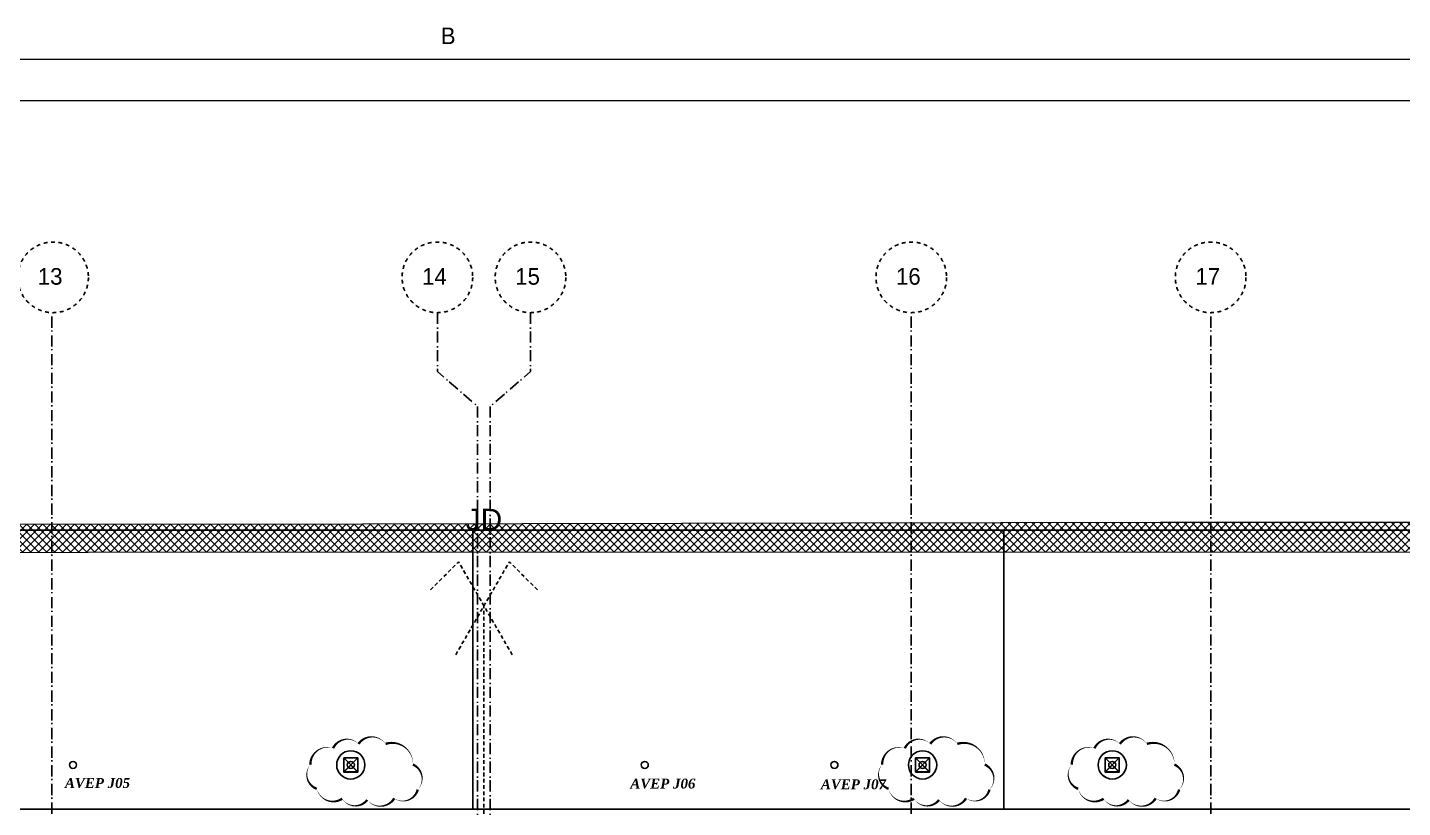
# Model space of a CAD drawing. Header units: centimetres. Extents: x -35664 to 50682, y -23001 to 23705.
# Drawn here: x 9165 to 11112, y 5120 to 6224 of the extents above; entities that cross this region are included whole.
import ezdxf

# ---------------------------------------------------------------- set-up
doc = ezdxf.new("R2010")
doc.units = ezdxf.units.CM
for name, pattern in [('Style de ligne -11', [0.347222, 0.20828, -0.138942]), ('Style de ligne -6', [1.04164, 0.625, -0.20828, 0.06943, -0.13893]), ('VW-01', [0.41656, 0.20828, -0.20828])]:
    doc.linetypes.add(name, pattern=pattern)
for name, color, linetype in [('B GÈnÈral_Hatch', 252, 'Continuous'), ('B Général', 252, 'Continuous'), ('C ANNOTATIONS-PRELEM', 252, 'Continuous'), ('C ANNOTATIONS-texte', 252, 'Continuous'), ('Général', 252, 'Continuous'), ('prlm-EAU-EPEXT', 145, 'Continuous'), ('prlm-MOD', 64, 'Continuous')]:
    doc.layers.add(name, color=color, linetype=linetype)
doc.layers.add('prlm-ZCARTOUCHE', color=181, linetype='Continuous', lineweight=13)
doc.layers.add('w_.prlm-EAU-EPEXT', color=252, linetype='Continuous', lineweight=18)
doc.layers.add('prlm-ZEROPLOT', color=254, linetype='Continuous', plot=False)
doc.styles.add('Arial', font='arial.ttf')
doc.styles.add('Eurostile', font='Eurosti.TTF')
doc.styles.add('prlm-eau-ep', font='timesbi.ttf', dxfattribs={"height": 18})
doc.styles.add('Times New Roman (bold italic)', font='timesbi.ttf')
pattern_1 = [(45, (0, 0), (-5.6568542, 5.6568542), []), (135, (0, 0), (5.6568542, 5.6568542), [])]

# ---------------------------------------------------------------- blocks, each defined once
blk = doc.blocks.new('A 90.Groupe-24-1')
at = {"layer": 'B Général', "linetype": 'Style de ligne -11', "ltscale": 25.4}
blk.add_line((2145.7, -1173.9), (2145.7, 946.1), dxfattribs=at)
at = {"layer": 'B Général', "linetype": 'Style de ligne -11', "ltscale": 25.4, "flags": 128}
for points in [[(2185.7, 876.8), (2109.7, 1008.4), (2069.7, 968.4)], [(2105.7, 876.8), (2181.7, 1008.4), (2221.7, 968.4)]]:
    blk.add_lwpolyline(points, dxfattribs=at)
at = {"layer": 'B Général', "insert": (2119.8, 1083.5), "char_height": 30.3, "attachment_point": 1, "line_spacing_factor": 0.959385, "style": 'Arial'}
blk.add_mtext('JD', dxfattribs=at)
blk = doc.blocks.new('xi.avext')
at = {"layer": 'C ANNOTATIONS-PRELEM'}
for p, q in [((-10, 10), (10, -10)), ((-10, -10), (10, 10))]:
    blk.add_line(p, q, dxfattribs=at)
at = {"layer": 'C ANNOTATIONS-PRELEM', "flags": 128}
blk.add_lwpolyline([(-10, 10), (10, 10), (10, -10), (-10, -10)], close=True, dxfattribs=at)
at = {"layer": 'C ANNOTATIONS-PRELEM'}
for radius in [20, 5]:
    blk.add_circle((0, 0), radius, dxfattribs=at)
blk = doc.blocks.new('B 90.w_.xi.epext')
at = {"layer": 'w_.prlm-EAU-EPEXT', "linetype": 'Continuous', "lineweight": 18}
blk.add_circle((0, 0), 5, dxfattribs=at)
blk = doc.blocks.new('B 90.Groupe-27-1')
at = {"layer": 'w_.prlm-EAU-EPEXT'}
for name, p in [('xi.avext', (9623, 5180.2)), ('xi.avext', (10432.5, 5180.2)), ('xi.avext', (10701, 5180.2)), ('B 90.w_.xi.epext', (9229.7, 5180.2)), ('B 90.w_.xi.epext', (10039.2, 5180.2)), ('B 90.w_.xi.epext', (10307.7, 5180.2))]:
    blk.add_blockref(name, p, dxfattribs=at)
at = {"layer": 'w_.prlm-EAU-EPEXT', "char_height": 13.99, "width": 127.276, "attachment_point": 1, "line_spacing_factor": 1.004802, "style": 'Times New Roman (bold italic)'}
for s, insert in [('AVEP J05', (9218.3, 5161.7)), ('AVEP J06', (10018.7, 5160.8)), ('AVEP J07', (10288.5, 5159.8))]:
    blk.add_mtext(s, dxfattribs=dict(at, insert=insert))
blk = doc.blocks.new('B 90.Groupe-20-1')
at = {"layer": 'B Général', "linetype": 'Style de ligne -11', "ltscale": 25.4}
blk.add_line((2145.7, -1173.9), (2145.7, 946.1), dxfattribs=at)
at = {"layer": 'B Général', "linetype": 'Style de ligne -11', "ltscale": 25.4, "flags": 128}
for points in [[(2185.7, 876.8), (2109.7, 1008.4), (2069.7, 968.4)], [(2105.7, 876.8), (2181.7, 1008.4), (2221.7, 968.4)]]:
    blk.add_lwpolyline(points, dxfattribs=at)
at = {"layer": 'B Général', "insert": (2119.8, 1083.5), "char_height": 30.3, "attachment_point": 1, "line_spacing_factor": 0.959385, "style": 'Arial'}
blk.add_mtext('JD', dxfattribs=at)
blk = doc.blocks.new('xi.epext')
at = {"layer": 'prlm-EAU-EPEXT', "color": 0, "linetype": 'ByBlock', "lineweight": -2}
blk.add_circle((0, 0), 5, dxfattribs=at)

msp = doc.modelspace()

# ---------------------------------------------------------------- hatches: boundary and pattern name
at = {"layer": 'B GÈnÈral_Hatch', "linetype": 'Continuous'}
h = msp.add_hatch(dxfattribs=at)
h.set_pattern_fill('02_ISOLANT', color=256, style=0, pattern_type=2)
h.set_pattern_definition(pattern_1)
h.paths.add_polyline_path([(5482.4, 5520.781), (5244.531, 5519.755), (5244.531, 5477.035), (5576.227, 5479.337), (5994, 5482.285), (6502, 5483.324), (7337.17, 5483.324), (8174.895, 5480.565), (9251.203, 5481.36), (11197.087, 5482.047), (12128.005, 5477.612), (12128.003, 5477.374), (12128.139, 5522.21), (11188, 5523.438), (10769.5, 5523.438), (9413.607, 5520.667), (6570, 5525.48)])
h = msp.add_hatch(dxfattribs=at)
h.set_pattern_fill('02_ISOLANT', color=256, style=0, pattern_type=2)
h.set_pattern_definition(pattern_1)
h.paths.add_polyline_path([(5482.4, 5520.781), (5244.531, 5519.755), (5244.531, 5477.035), (5576.227, 5479.337), (5994, 5482.285), (6502, 5483.324), (7337.17, 5483.324), (8174.895, 5480.565), (9251.203, 5481.36), (11197.087, 5482.047), (12128.005, 5477.612), (12128.003, 5477.374), (12128.139, 5522.21), (11188, 5523.438), (10769.5, 5523.438), (9413.607, 5520.667), (6570, 5525.48)])

# ---------------------------------------------------------------- linework, layer by layer
at = {"layer": 'B Général', "linetype": 'Style de ligne -6', "ltscale": 25.4}
for p, q in [((9199.484, 3285.389), (9199.484, 5820.389)), ((9199.484, 3285.389), (9199.484, 5820.389)), ((10416.484, 3285.389), (10416.484, 5820.389)), ((10416.484, 3285.389), (10416.484, 5820.389)), ((10840.388, 3285.389), (10840.388, 5820.389)), ((10840.388, 3285.389), (10840.388, 5820.389))]:
    msp.add_line(p, q, dxfattribs=at)
at = {"layer": 'B Général', "linetype": 'Style de ligne -6', "ltscale": 25.4, "flags": 128}
for points in [[(9745.56, 5820.389), (9745.56, 5736.889), (9802.484, 5687.889), (9802.484, 3085.389)], [(9745.56, 5820.389), (9745.56, 5736.889), (9802.484, 5687.889), (9802.484, 3085.389)], [(9877.409, 5820.389), (9877.409, 5736.889), (9820.484, 5687.889), (9820.484, 3085.389)], [(9877.409, 5820.389), (9877.409, 5736.889), (9820.484, 5687.889), (9820.484, 3085.389)]]:
    msp.add_lwpolyline(points, dxfattribs=at)
at = {"layer": 'B Général', "linetype": 'Continuous', "lineweight": 18, "flags": 128}
msp.add_lwpolyline([(5482.4, 5520.781), (5244.531, 5519.755), (5244.531, 5477.035), (5576.227, 5479.337), (5994, 5482.285), (6502, 5483.324), (7337.17, 5483.324), (8174.895, 5480.565), (9251.203, 5481.36), (11197.087, 5482.047), (12128.005, 5477.612), (12128.003, 5477.374), (12128.139, 5522.21), (11188, 5523.438), (10769.5, 5523.438), (9413.607, 5520.667), (6570, 5525.48)], close=True, dxfattribs=at)
msp.add_lwpolyline([(5482.4, 5520.781), (5244.531, 5519.755), (5244.531, 5477.035), (5576.227, 5479.337), (5994, 5482.285), (6502, 5483.324), (7337.17, 5483.324), (8174.895, 5480.565), (9251.203, 5481.36), (11197.087, 5482.047), (12128.005, 5477.612), (12128.003, 5477.374), (12128.139, 5522.21), (11188, 5523.438), (10769.5, 5523.438), (9413.607, 5520.667), (6570, 5525.48)], close=True, dxfattribs=at)
at = {"layer": 'B Général', "linetype": 'VW-01', "ltscale": 25.4}
for centre in [(9201.484, 5870.389), (9201.484, 5870.389), (9745.56, 5870.389), (9745.56, 5870.389), (9877.409, 5870.389), (9877.409, 5870.389), (10416.484, 5870.389), (10416.484, 5870.389), (10840.388, 5870.389), (10840.388, 5870.389)]:
    msp.add_circle(centre, 50, dxfattribs=at)
at = {"layer": 'prlm-MOD'}
for points in [[(9672.142, 5209.972, 0, 3.5, 0.52056705), (9633.874, 5209.972, 0, 3.5, 0.52056705), (9633.874, 5209.972, 0, 3.5, 0.52056705), (9597.858, 5203.784, 0, 3.5, 0.52056705), (9597.858, 5203.784, 0, 3.5, 0.52056705), (9565.781, 5180.72, 0, 3.5, 0.52056705), (9565.781, 5180.72, 0, 3.5, 0.52056705), (9574.785, 5146.406, 0, 3.5, 0.52056705), (9574.785, 5146.406, 0, 3.5, 0.52056705), (9610.801, 5132.343, 0, 3.5, 0.52056705), (9610.801, 5132.343, 0, 3.5, 0.52056705), (9646.255, 5130.656, 0, 3.5, 0.52056705), (9646.255, 5130.656, 0, 3.5, 0.52056705), (9684.522, 5132.906, 0, 3.5, 0.52056705), (9684.522, 5132.906, 0, 3.5, 0.52056705), (9717.725, 5145.281, 0, 3.5, 0.52056705), (9717.725, 5145.281, 0, 3.5, 0.52056705), (9710.972, 5180.72, 0, 3.5, 0.52056705), (9710.972, 5180.72, 0, 3.5, 0.52056705)], [(10481.63, 5209.972, 0, 3.5, 0.52056705), (10443.363, 5209.972, 0, 3.5, 0.52056705), (10443.363, 5209.972, 0, 3.5, 0.52056705), (10407.346, 5203.784, 0, 3.5, 0.52056705), (10407.346, 5203.784, 0, 3.5, 0.52056705), (10375.269, 5180.72, 0, 3.5, 0.52056705), (10375.269, 5180.72, 0, 3.5, 0.52056705), (10384.273, 5146.406, 0, 3.5, 0.52056705), (10384.273, 5146.406, 0, 3.5, 0.52056705), (10420.29, 5132.343, 0, 3.5, 0.52056705), (10420.29, 5132.343, 0, 3.5, 0.52056705), (10455.743, 5130.656, 0, 3.5, 0.52056705), (10455.743, 5130.656, 0, 3.5, 0.52056705), (10494.011, 5132.906, 0, 3.5, 0.52056705), (10494.011, 5132.906, 0, 3.5, 0.52056705), (10527.213, 5145.281, 0, 3.5, 0.52056705), (10527.213, 5145.281, 0, 3.5, 0.52056705), (10520.46, 5180.72, 0, 3.5, 0.52056705), (10520.46, 5180.72, 0, 3.5, 0.52056705)], [(10750.128, 5209.972, 0, 3.5, 0.52056705), (10711.861, 5209.972, 0, 3.5, 0.52056705), (10711.861, 5209.972, 0, 3.5, 0.52056705), (10675.844, 5203.784, 0, 3.5, 0.52056705), (10675.844, 5203.784, 0, 3.5, 0.52056705), (10643.767, 5180.72, 0, 3.5, 0.52056705), (10643.767, 5180.72, 0, 3.5, 0.52056705), (10652.771, 5146.406, 0, 3.5, 0.52056705), (10652.771, 5146.406, 0, 3.5, 0.52056705), (10688.788, 5132.343, 0, 3.5, 0.52056705), (10688.788, 5132.343, 0, 3.5, 0.52056705), (10724.241, 5130.656, 0, 3.5, 0.52056705), (10724.241, 5130.656, 0, 3.5, 0.52056705), (10762.509, 5132.906, 0, 3.5, 0.52056705), (10762.509, 5132.906, 0, 3.5, 0.52056705), (10795.711, 5145.281, 0, 3.5, 0.52056705), (10795.711, 5145.281, 0, 3.5, 0.52056705), (10788.958, 5180.72, 0, 3.5, 0.52056705), (10788.958, 5180.72, 0, 3.5, 0.52056705)]]:
    msp.add_lwpolyline(points, format="xyseb", close=True, dxfattribs=at)
at = {"layer": 'prlm-ZCARTOUCHE'}
for points in [[(2346.896, 6179.445), (12766.42, 6179.445), (12766.42, 1880.678), (2346.896, 1880.678)], [(2420.067, 6120.958), (12693.25, 6120.958), (12693.25, 1968.408), (2420.067, 1968.408)]]:
    msp.add_lwpolyline(points, close=True, dxfattribs=at)
at = {"layer": 'prlm-ZEROPLOT'}
for points in [[(8428.131, 5512.376), (9795.676, 5512.376), (9795.676, 5117.389), (8428.131, 5117.389)], [(9795.676, 5512.376), (10547.669, 5512.376), (10547.669, 5117.389), (9795.676, 5117.389)], [(10547.669, 5512.376), (11330.407, 5512.376), (11330.407, 5117.389), (11031.388, 5117.389), (11031.388, 5117.389), (10547.669, 5117.389)]]:
    msp.add_lwpolyline(points, close=True, dxfattribs=at)

# ---------------------------------------------------------------- block references
at = {"layer": 'B Général'}
for name in ['A 90.Groupe-24-1', 'B 90.Groupe-20-1']:
    msp.add_blockref(name, (7665.813, 4459.319), dxfattribs=at)
at = {"layer": 'Général'}
msp.add_blockref('B 90.Groupe-27-1', (0, 0), dxfattribs=at)
at = {"layer": 'prlm-EAU-EPEXT'}
for name, p in [('xi.avext', (9622.99, 5180.181)), ('xi.avext', (10432.478, 5180.181)), ('xi.avext', (10700.976, 5180.181)), ('xi.epext', (9229.674, 5180.181)), ('xi.epext', (10039.163, 5180.181)), ('xi.epext', (10307.661, 5180.181))]:
    msp.add_blockref(name, p, dxfattribs=at)

# ---------------------------------------------------------------- texts
at = {"layer": 'B Général', "char_height": 23.53, "attachment_point": 1, "line_spacing_factor": 0.894142, "style": 'Eurostile'}
for s, insert in [('13', (9179.832, 5883.512)), ('13', (9179.832, 5883.512)), ('14', (9723.907, 5883.512)), ('14', (9723.907, 5883.512)), ('15', (9855.756, 5883.512)), ('15', (9855.756, 5883.512)), ('16', (10394.832, 5883.512)), ('16', (10394.832, 5883.512)), ('17', (10818.735, 5883.512)), ('17', (10818.735, 5883.512))]:
    msp.add_mtext(s, dxfattribs=dict(at, insert=insert))
at = {"layer": 'C ANNOTATIONS-texte', "insert": (9750.341, 6224.067), "char_height": 23.53, "attachment_point": 1, "line_spacing_factor": 0.894142, "style": 'Eurostile'}
msp.add_mtext('B', dxfattribs=at)
msp.add_mtext('B', dxfattribs=at)
at = {"layer": 'prlm-EAU-EPEXT', "char_height": 14, "width": 127.27602, "attachment_point": 1, "style": 'prlm-eau-ep'}
for s, insert in [('AVEP J05', (9218.252, 5161.681)), ('AVEP J06', (10018.675, 5160.779)), ('AVEP J07', (10288.497, 5159.781))]:
    msp.add_mtext(s, dxfattribs=dict(at, insert=insert))

doc.saveas('drawing.dxf')
